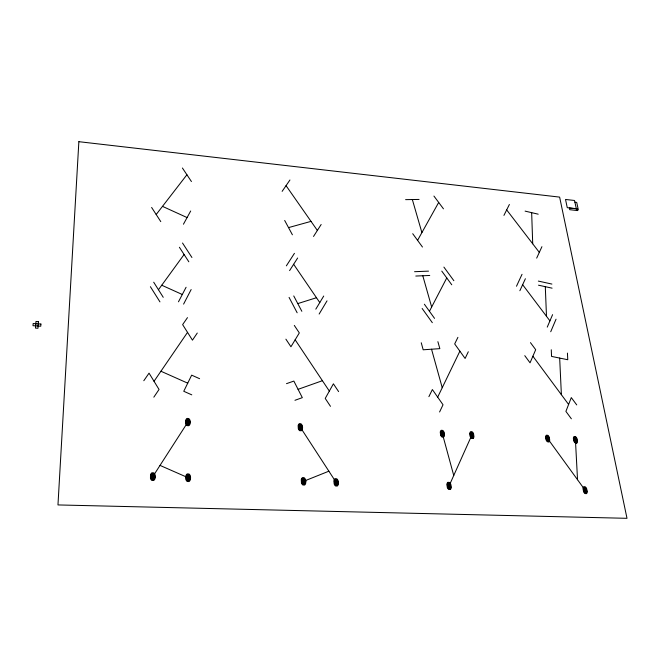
<?xml version="1.0" encoding="UTF-8"?>
<svg xmlns="http://www.w3.org/2000/svg" width="660" height="660" viewBox="0 0 660 660"><rect width="100%" height="100%" fill="white"/><g stroke="black" fill="none" stroke-linecap="round" stroke-linejoin="round"><path stroke-width="0.99" d="M38.288 326.057L38.445 323.87M35.483 325.867L35.648 323.68M550.72 331.741L556.042 319.201M547.247 327.129L552.593 314.655M449.064 485.917L471.842 435.08M519.865 290.73L525.393 278.726M536.679 258.118L541.926 246.691M516.491 286.242L522.035 274.296M439.585 411.98L443.025 404.77L432.366 389.548L428.893 396.652M468.303 351.763L465.11 358.454L454.682 343.934L457.908 337.342M437.679 397.138L459.88 351.178M503.935 215.383L509.38 204.476M183.595 304.111L191.152 289.542M429.445 311.281L446.762 277.934M178.472 301.81L186.087 287.257M183.439 224.21L190.69 210.994M417.582 240.355L438.685 202.43M319.135 314.045L327.022 300.853M315.81 309.152L323.722 296.035M289.591 270.608L297.643 258.019M313.525 236.453L321.156 224.499M286.358 265.856L294.434 253.333M152.798 476.627L187.886 422.078M153.829 397.171L159.043 389.474L149.044 373.147L143.806 380.721M197.274 333.044L192.456 340.156L182.63 324.629L187.473 317.633M154.036 381.29L187.531 332.368M282.134 191.359L289.938 179.999M158.458 289.732L184.099 254.512M156.189 214.516L186.912 174.76M303.509 481.355L328.878 471.19M294.954 400.298L302.321 397.65L293.857 381.084L286.498 383.658M298.072 389.342L322.41 380.696M297.784 303.592L316.478 297.726M288.527 227.601L311.017 221.38M415.8 276.045L429.751 275.459M414.579 271.697L428.505 271.136M405.611 199.642L419.05 199.435M576.312 208.692L567.27 207.677L565.521 199.452L574.522 200.483L576.543 209.649L578.341 209.855L576.716 202.405L574.918 202.199M538.345 281.086L551.9 284.072M538.494 285.186L552.082 288.164M525.104 211.118L538.197 214.186M160.017 465.399L188.108 477.733M160.916 371.233L187.737 383.171M191.779 394.845L183.761 391.281L191.664 375.152L199.592 378.691M161.741 285.227L182.3 294.5M162.492 206.365L187.077 217.569M506.674 209.905L539.319 252.384M522.637 284.699L549.928 320.859M433.925 196.061L443.462 208.832M530.458 342.631L535.697 349.685L530.054 362.818L524.774 355.658M576.733 404.91L571.296 397.6L565.9 411.386L571.37 418.803M532.892 356.218L568.606 404.456M443.899 267.102L453.857 280.698M441.779 271.12L451.762 284.782M412.723 233.706L422.458 247.03M547.643 438.553L585.123 490.19M424.38 304.219L434.536 318.376M422.144 308.476L432.325 322.69M286.052 185.658L317.361 230.447M293.634 264.28L319.778 302.56M294.302 325.421L299.318 332.912L290.945 346.764L285.896 339.166M338.613 391.603L333.399 383.823L325.231 398.425L330.47 406.329M182.407 168.011L191.433 181.541M295.152 339.801L329.34 391.083M182.515 243.02L191.928 257.491M300.308 427.226L336.146 482.377M179.396 247.261L188.826 261.797M151.618 207.454L160.784 221.62M153.697 282.2L163.243 297.305M150.389 286.696L159.951 301.876M284.674 220.457L292.405 234.787M293.75 295.944L301.843 311.289M289.072 297.396L297.157 312.782M412.343 199.535L421.897 232.584M422.796 275.756L431.656 307.024M437.885 341.682L439.849 348.653L423.175 349.792L421.253 342.771M431.541 349.222L442.233 387.709M442.373 433.727L453.742 475.481M575.421 439.824L577.533 479.721M567.435 353.1L567.765 359.733L551.554 356.408L551.273 349.767M559.672 358.075L561.38 394.688M545.3 286.679L546.488 316.297M531.663 212.652L532.711 243.787M337.969 482.435L337.92 483.681A3.787 3.407 39.8 0 1 337.606 484.621A2.417 2.178 40 0 1 337.004 485.314L335.717 485.281A2.417 2.17 40.1 0 1 335.016 484.547A3.787 3.399 40.1 0 1 334.554 483.582L334.373 481.074A3.787 3.399 40 0 1 334.686 480.133A2.566 2.302 39.9 0 1 335.321 479.407L336.567 479.49A2.417 2.17 39.7 0 1 337.268 480.216A3.787 3.407 39.7 0 1 337.73 481.181L337.969 482.435M338.432 482.452L338.357 484.011A4.736 4.257 39.8 0 1 337.969 485.191A3.028 2.722 40 0 1 337.219 486.057L335.618 486.007A3.019 2.714 40.1 0 1 334.727 485.092A4.727 4.249 40.2 0 1 334.158 483.879L333.927 480.752A4.727 4.24 40 0 1 334.323 479.572A3.201 2.879 39.8 0 1 335.123 478.665L336.666 478.764A3.019 2.714 39.7 0 1 337.557 479.68A4.736 4.257 39.6 0 1 338.126 480.884L338.432 482.452M334.81 481.404L334.95 483.277A2.838 2.549 40.1 0 0 335.296 484.003A1.815 1.625 40 0 0 335.825 484.555L336.79 484.58A1.815 1.633 39.9 0 0 337.235 484.06A2.838 2.558 39.8 0 0 337.474 483.359L337.334 481.478A2.838 2.549 39.7 0 0 336.988 480.76A1.815 1.625 39.8 0 0 336.46 480.208L335.527 480.15A1.922 1.724 39.9 0 0 335.049 480.694A2.838 2.549 40 0 0 334.81 481.404M335.255 481.726L335.577 483.458L336.575 483.846L337.029 483.029L336.707 481.297L335.734 480.892L335.255 481.726M335.701 482.056C336.072 485.001 337.227 480.571 335.701 482.056M78.862 141.685L57.965 504.933L627 518.314L559.63 197.109L78.862 141.685M305.365 481.412L305.291 482.674A3.811 3.473 36.4 0 1 304.953 483.623A2.434 2.219 36.6 0 1 304.334 484.316L303.031 484.275A2.434 2.219 36.8 0 1 302.321 483.541A3.811 3.465 36.8 0 1 301.867 482.567L301.719 480.043A3.811 3.465 36.7 0 1 302.057 479.094A2.582 2.351 36.6 0 1 302.717 478.36L303.979 478.442A2.434 2.211 36.4 0 1 304.689 479.177A3.811 3.473 36.3 0 1 305.143 480.15L305.365 481.412M305.836 481.429L305.737 482.996A4.768 4.348 36.4 0 1 305.316 484.184A3.044 2.772 36.6 0 1 304.54 485.059L302.907 485.009A3.044 2.772 36.8 0 1 302.024 484.085A4.76 4.331 36.9 0 1 301.455 482.864L301.274 479.713A4.76 4.331 36.8 0 1 301.694 478.525A3.226 2.937 36.5 0 1 302.527 477.609L304.103 477.716A3.036 2.764 36.3 0 1 304.986 478.632A4.76 4.339 36.2 0 1 305.547 479.845L305.836 481.429M302.164 480.364L302.28 482.262A2.854 2.599 36.8 0 0 302.618 482.996A1.823 1.658 36.7 0 0 303.146 483.549L304.128 483.574A1.823 1.666 36.6 0 0 304.59 483.054A2.863 2.607 36.4 0 0 304.846 482.344L304.73 480.447A2.854 2.607 36.4 0 0 304.392 479.721A1.823 1.658 36.4 0 0 303.864 479.168L302.915 479.102A1.939 1.766 36.6 0 0 302.42 479.655A2.854 2.599 36.7 0 0 302.164 480.364M302.61 480.694L302.915 482.443L303.922 482.839L304.4 482.014L304.095 480.265L303.113 479.853L302.61 480.694M303.064 481.024C303.394 484.003 304.631 479.531 303.064 481.024M302.123 427.309L302.049 428.497A3.712 3.3 31.2 0 1 301.719 429.396A2.368 2.104 31.4 0 1 301.108 430.048L299.838 429.99A2.368 2.104 31.6 0 1 299.153 429.281A3.704 3.292 31.6 0 1 298.716 428.348L298.576 425.947A3.704 3.292 31.6 0 1 298.906 425.056A2.508 2.236 31.4 0 1 299.549 424.372L300.778 424.471A2.368 2.104 31.2 0 1 301.471 425.18A3.704 3.3 31.2 0 1 301.909 426.104L302.123 427.309M302.577 427.325L302.486 428.818A4.636 4.125 31.2 0 1 302.074 429.94A2.962 2.632 31.4 0 1 301.315 430.757L299.722 430.683A2.962 2.632 31.6 0 1 298.856 429.792A4.628 4.117 31.7 0 1 298.312 428.629L298.138 425.634A4.628 4.117 31.6 0 1 298.551 424.52A3.135 2.788 31.4 0 1 299.359 423.654L300.894 423.778A2.954 2.632 31.2 0 1 301.76 424.669A4.636 4.125 31.1 0 1 302.305 425.824L302.577 427.325M299.005 426.269L299.112 428.068A2.78 2.475 31.6 0 0 299.442 428.761A1.774 1.576 31.5 0 0 299.962 429.297L300.911 429.338A1.774 1.584 31.4 0 0 301.364 428.852A2.78 2.475 31.3 0 0 301.612 428.183L301.504 426.385A2.78 2.475 31.2 0 0 301.183 425.692A1.774 1.576 31.3 0 0 300.663 425.156L299.739 425.081A1.881 1.675 31.4 0 0 299.252 425.601A2.78 2.467 31.5 0 0 299.005 426.269M299.442 426.591L299.731 428.249L300.712 428.637L300.894 426.203L299.929 425.799L299.442 426.591M299.879 426.904C300.201 429.742 301.414 425.502 299.879 426.904M38.445 321.643L37.967 328.267L35.483 328.102L35.97 321.478L38.445 321.643M40.92 324.043L40.763 326.221L33 325.693L33.165 323.507L40.92 324.043M190.583 477.815L190.385 479.432A4.925 4.603 15.8 0 1 189.865 480.653A3.143 2.937 16.1 0 1 188.991 481.553L187.258 481.495A3.143 2.937 16.6 0 1 186.368 480.546A4.917 4.595 16.9 0 1 185.839 479.292L185.831 476.041A4.917 4.587 16.9 0 1 186.351 474.829A3.333 3.11 16.6 0 1 187.283 473.88L188.958 473.987A3.143 2.929 16.1 0 1 189.841 474.936A4.925 4.595 15.8 0 1 190.369 476.19L190.583 477.815M187.654 477.394C187.852 480.463 189.387 475.843 187.654 477.394M189.098 477.766L188.81 478.904L187.77 479.242L187.201 478.36L187.399 476.569L188.446 476.239L189.098 477.766M189.593 477.782L189.469 478.756A2.954 2.764 16 0 1 189.164 479.482A1.889 1.766 16.2 0 1 188.636 480.026L187.597 479.993A1.889 1.766 16.5 0 1 187.06 479.424A2.954 2.755 16.7 0 1 186.747 478.665L186.739 476.718A2.954 2.755 16.7 0 1 187.052 475.992A2.005 1.864 16.5 0 1 187.613 475.423L188.62 475.489A1.889 1.757 16.2 0 1 189.148 476.058A2.954 2.755 16 0 1 189.461 476.809L189.593 477.782M190.088 477.799L189.931 479.094A3.943 3.679 15.9 0 1 189.519 480.067A2.516 2.351 16.2 0 1 188.81 480.785L187.423 480.744A2.516 2.351 16.5 0 1 186.714 479.985A3.935 3.679 16.8 0 1 186.293 478.978L186.285 476.38A3.935 3.671 16.8 0 1 186.697 475.406A2.665 2.491 16.5 0 1 187.448 474.647L188.785 474.738A2.516 2.343 16.2 0 1 189.494 475.497A3.943 3.679 15.9 0 1 189.915 476.495L190.088 477.799M188.372 422.095C187.333 424.504 187.349 419.595 188.372 422.095M188.851 422.12L188.57 423.192L187.555 423.497L187.003 422.647L187.201 420.964L188.215 420.659L188.851 422.12M189.329 422.144L189.214 423.06A2.879 2.607 16 0 1 188.917 423.753A1.84 1.666 16.1 0 1 188.397 424.248L187.39 424.207A1.84 1.666 16.3 0 1 186.871 423.654A2.879 2.607 16.4 0 1 186.565 422.936L186.557 421.096A2.879 2.607 16.4 0 1 186.862 420.403A1.955 1.766 16.3 0 1 187.407 419.875L188.38 419.95A1.84 1.666 16.1 0 1 188.9 420.502A2.879 2.607 16 0 1 189.206 421.212L189.329 422.144M189.816 422.161L189.659 423.39A3.845 3.481 15.9 0 1 189.255 424.306A2.45 2.219 16.1 0 1 188.57 424.974L187.225 424.916A2.45 2.219 16.3 0 1 186.532 424.182A3.836 3.473 16.5 0 1 186.12 423.225L186.112 420.766A3.836 3.473 16.5 0 1 186.516 419.851A2.599 2.351 16.4 0 1 187.242 419.141L188.545 419.248A2.45 2.219 16.1 0 1 189.238 419.974A3.845 3.481 15.9 0 1 189.651 420.932L189.816 422.161M190.294 422.185L190.105 423.72A4.81 4.356 15.9 0 1 189.601 424.867A3.069 2.78 16.1 0 1 188.743 425.7L187.06 425.626A3.069 2.78 16.4 0 1 186.194 424.71A4.801 4.348 16.6 0 1 185.683 423.514L185.674 420.436A4.793 4.339 16.6 0 1 186.178 419.29A3.25 2.945 16.4 0 1 187.085 418.407L188.71 418.539A3.061 2.772 16.1 0 1 189.577 419.447A4.801 4.348 15.9 0 1 190.088 420.643L190.294 422.185M154.308 476.677L154.176 477.659A3.003 2.797 8.5 0 1 153.846 478.393A1.914 1.782 8.7 0 1 153.293 478.937L152.237 478.904A1.914 1.782 8.9 0 1 151.701 478.327A2.995 2.788 9.1 0 1 151.396 477.568L151.42 475.604A2.995 2.788 9.2 0 1 151.75 474.87A2.03 1.889 9 0 1 152.336 474.292L153.351 474.358A1.914 1.782 8.8 0 1 153.887 474.936A2.995 2.797 8.6 0 1 154.201 475.687L154.308 476.677M154.811 476.693L154.63 477.997A4.001 3.729 8.4 0 1 154.192 478.978A2.558 2.384 8.6 0 1 153.466 479.704L152.056 479.663A2.549 2.376 8.9 0 1 151.338 478.896A3.993 3.721 9.2 0 1 150.925 477.881L150.967 475.258A3.993 3.721 9.3 0 1 151.404 474.276A2.706 2.524 9.1 0 1 152.179 473.517L153.541 473.608A2.549 2.376 8.7 0 1 154.25 474.367A4.001 3.721 8.5 0 1 154.663 475.382L154.811 476.693M155.314 476.71L155.092 478.343A4.999 4.661 8.3 0 1 154.547 479.572A3.193 2.978 8.6 0 1 153.631 480.48L151.866 480.422A3.193 2.978 9 0 1 150.975 479.465A4.991 4.653 9.3 0 1 150.463 478.195L150.505 474.919A4.991 4.645 9.4 0 1 151.057 473.69A3.382 3.151 9.1 0 1 152.023 472.741L153.722 472.849A3.193 2.97 8.7 0 1 154.613 473.806A4.999 4.653 8.4 0 1 155.125 475.068L155.314 476.71M151.882 475.942L152.072 477.757L153.128 478.17L153.714 477.312L153.524 475.497L152.485 475.068L151.882 475.942M152.336 476.289C152.501 479.383 154.126 474.713 152.336 476.289M584.364 489.134C584.562 495.19 587.977 488.111 584.364 489.134M584.743 489.662C584.727 492.327 586.393 489.357 584.743 489.662M576.246 440.418C573.713 443.635 574.703 434.445 576.246 440.418M575.05 439.321C575.033 441.862 576.667 439.04 575.05 439.321M548.064 438.851C546.843 440.137 547.503 436.202 548.064 438.851M548.476 439.147C545.861 442.39 546.991 433.125 548.476 439.147M471.479 434.56C471.322 437.176 473.187 434.263 471.479 434.56M472.684 435.691C469.837 438.999 471.372 429.536 472.684 435.691M449.501 486.238C448.123 487.657 449.014 483.376 449.501 486.238M449.93 486.552L449.551 487.344L448.594 486.973L448.602 484.473L449.534 484.869L449.93 486.552M442.794 434.041C441.449 435.377 442.332 431.31 442.794 434.041M443.223 434.346C440.278 437.679 441.977 428.142 443.223 434.346M585.94 492.244L585.098 492.22A1.741 1.378 49.6 0 1 584.578 491.708A2.731 2.153 49.6 0 1 584.199 491.032L583.861 489.274A2.731 2.153 49.5 0 1 583.985 488.614A1.848 1.46 49.5 0 1 584.331 488.095L585.148 488.153A1.741 1.378 49.5 0 1 585.667 488.664A2.731 2.153 49.5 0 1 586.047 489.34L586.393 491.098A2.731 2.153 49.6 0 1 586.27 491.758A1.741 1.378 49.6 0 1 585.94 492.244M586.204 492.938L585.09 492.904A2.326 1.832 49.6 0 1 584.397 492.22A3.638 2.871 49.6 0 1 583.885 491.312L583.44 488.969A3.638 2.871 49.5 0 1 583.605 488.087A2.467 1.947 49.5 0 1 584.067 487.402L585.156 487.476A2.318 1.832 49.5 0 1 585.849 488.161A3.638 2.879 49.5 0 1 586.361 489.06L586.814 491.403A3.638 2.879 49.6 0 1 586.649 492.286A2.326 1.84 49.6 0 1 586.204 492.938M586.476 493.622L585.082 493.581A2.904 2.293 49.6 0 1 584.215 492.723A4.546 3.589 49.6 0 1 583.58 491.593L583.011 488.664A4.546 3.589 49.5 0 1 583.217 487.567A3.077 2.434 49.5 0 1 583.811 486.709L585.164 486.799A2.904 2.293 49.5 0 1 586.03 487.657A4.546 3.597 49.5 0 1 586.666 488.779L587.235 491.708A4.546 3.597 49.6 0 1 587.029 492.814A2.904 2.293 49.6 0 1 586.476 493.622M449.79 488.062L448.882 488.029A1.782 1.51 46.5 0 1 448.355 487.501A2.788 2.368 46.5 0 1 448 486.791L447.76 484.968A2.78 2.368 46.4 0 1 447.95 484.283A1.889 1.609 46.4 0 1 448.371 483.755L449.245 483.813A1.774 1.51 46.3 0 1 449.773 484.341A2.788 2.368 46.4 0 1 450.128 485.042L450.367 486.865A2.788 2.376 46.4 0 1 450.186 487.558A1.782 1.518 46.5 0 1 449.79 488.062M450.029 488.771L448.825 488.738A2.376 2.021 46.5 0 1 448.123 488.029A3.712 3.16 46.5 0 1 447.637 487.088L447.332 484.654A3.712 3.151 46.5 0 1 447.579 483.739A2.516 2.137 46.4 0 1 448.132 483.029L449.303 483.112A2.368 2.013 46.3 0 1 450.005 483.821A3.712 3.16 46.3 0 1 450.483 484.754L450.796 487.187A3.712 3.168 46.4 0 1 450.557 488.103A2.376 2.021 46.5 0 1 450.029 488.771M450.268 489.489L448.767 489.439A2.962 2.524 46.6 0 1 447.884 488.548A4.645 3.943 46.6 0 1 447.282 487.377L446.894 484.341A4.636 3.943 46.5 0 1 447.199 483.194A3.143 2.673 46.4 0 1 447.901 482.311L449.361 482.41A2.962 2.524 46.3 0 1 450.244 483.293A4.645 3.952 46.3 0 1 450.846 484.465L451.234 487.501A4.645 3.96 46.4 0 1 450.928 488.647A2.97 2.524 46.5 0 1 450.268 489.489M576.205 441.796L575.388 441.755A1.683 1.32 46.4 0 1 574.876 441.26A2.64 2.071 46.4 0 1 574.514 440.616L574.192 438.941A2.64 2.071 46.4 0 1 574.315 438.314A1.79 1.402 46.3 0 1 574.662 437.827L575.454 437.893A1.683 1.32 46.3 0 1 575.965 438.388A2.64 2.071 46.3 0 1 576.337 439.04L576.659 440.707A2.64 2.071 46.3 0 1 576.535 441.334A1.683 1.32 46.4 0 1 576.205 441.796M576.469 442.456L575.38 442.406A2.252 1.766 46.4 0 1 574.695 441.746A3.523 2.755 46.4 0 1 574.208 440.88L573.779 438.644A3.514 2.755 46.4 0 1 573.944 437.811A2.384 1.873 46.3 0 1 574.406 437.167L575.47 437.25A2.244 1.766 46.3 0 1 576.147 437.91A3.523 2.764 46.3 0 1 576.634 438.776L577.071 441.004A3.523 2.764 46.3 0 1 576.906 441.845A2.252 1.766 46.4 0 1 576.469 442.456M576.733 443.108L575.371 443.05A2.813 2.203 46.4 0 1 574.514 442.225A4.397 3.448 46.4 0 1 573.903 441.136L573.367 438.347A4.397 3.448 46.4 0 1 573.573 437.308A2.978 2.335 46.3 0 1 574.15 436.499L575.479 436.606A2.805 2.203 46.3 0 1 576.328 437.431A4.397 3.457 46.3 0 1 576.939 438.512L577.483 441.301A4.405 3.457 46.3 0 1 577.277 442.348A2.813 2.203 46.4 0 1 576.733 443.108M548.674 441.202L547.561 441.152A2.26 1.798 45.8 0 1 546.884 440.484A3.539 2.813 45.8 0 1 546.389 439.609L545.993 437.357A3.531 2.813 45.7 0 1 546.175 436.524A2.392 1.906 45.7 0 1 546.653 435.872L547.734 435.963A2.252 1.798 45.6 0 1 548.41 436.623A3.539 2.813 45.6 0 1 548.897 437.497L549.302 439.741A3.539 2.821 45.7 0 1 549.12 440.583A2.26 1.798 45.7 0 1 548.674 441.202M548.93 441.862L547.544 441.804A2.821 2.244 45.8 0 1 546.686 440.971A4.422 3.514 45.8 0 1 546.076 439.873L545.581 437.06A4.414 3.514 45.7 0 1 545.803 436.012A2.995 2.384 45.6 0 1 546.406 435.204L547.75 435.311A2.821 2.244 45.6 0 1 548.6 436.144A4.422 3.523 45.6 0 1 549.211 437.233L549.714 440.038A4.422 3.523 45.7 0 1 549.491 441.094A2.821 2.252 45.8 0 1 548.93 441.862M548.41 440.534L547.586 440.501A1.691 1.345 45.8 0 1 547.074 439.997A2.648 2.112 45.7 0 1 546.703 439.345L546.406 437.662A2.648 2.112 45.7 0 1 546.538 437.027A1.798 1.427 45.7 0 1 546.901 436.54L547.709 436.606A1.691 1.345 45.6 0 1 548.221 437.11A2.648 2.112 45.6 0 1 548.584 437.761L548.889 439.444A2.656 2.112 45.7 0 1 548.757 440.08A1.691 1.353 45.7 0 1 548.41 440.534M472.56 437.11L471.694 437.068A1.716 1.419 43.4 0 1 471.182 436.557A2.681 2.219 43.3 0 1 470.827 435.889L470.58 434.164A2.681 2.219 43.3 0 1 470.745 433.529A1.823 1.51 43.2 0 1 471.149 433.026L471.991 433.1A1.716 1.419 43.2 0 1 472.502 433.603A2.681 2.228 43.2 0 1 472.857 434.272L473.105 435.996A2.689 2.228 43.2 0 1 472.931 436.639A1.716 1.419 43.3 0 1 472.56 437.11M472.799 437.778L471.644 437.728A2.285 1.897 43.4 0 1 470.959 437.052A3.58 2.962 43.4 0 1 470.489 436.161L470.159 433.867A3.58 2.962 43.3 0 1 470.382 433.01A2.425 2.005 43.2 0 1 470.918 432.349L472.04 432.44A2.285 1.889 43.2 0 1 472.725 433.117A3.58 2.97 43.2 0 1 473.195 434.008L473.525 436.301A3.58 2.97 43.2 0 1 473.303 437.159A2.285 1.897 43.3 0 1 472.799 437.778M473.038 438.454L471.595 438.397A2.863 2.368 43.4 0 1 470.737 437.547A4.471 3.704 43.4 0 1 470.143 436.433L469.738 433.562A4.471 3.696 43.3 0 1 470.019 432.49A3.028 2.508 43.2 0 1 470.687 431.665L472.09 431.78A2.854 2.368 43.2 0 1 472.939 432.63A4.471 3.712 43.2 0 1 473.534 433.736L473.946 436.598A4.48 3.712 43.2 0 1 473.665 437.679A2.863 2.368 43.3 0 1 473.038 438.454M443.305 436.45L442.134 436.4A2.302 1.93 42.1 0 1 441.441 435.715A3.597 3.019 42.1 0 1 440.979 434.816L440.682 432.506A3.597 3.019 42.1 0 1 440.921 431.64A2.442 2.046 42 0 1 441.474 430.98L442.612 431.071A2.293 1.93 41.9 0 1 443.297 431.755A3.597 3.028 41.9 0 1 443.767 432.646L444.064 434.957A3.597 3.028 42 0 1 443.825 435.823A2.302 1.93 42 0 1 443.305 436.45M443.536 437.135L442.068 437.068A2.871 2.417 42.1 0 1 441.21 436.21A4.496 3.778 42.1 0 1 440.624 435.088L440.261 432.201A4.496 3.77 42.1 0 1 440.566 431.12A3.044 2.558 42 0 1 441.251 430.287L442.678 430.403A2.871 2.409 41.9 0 1 443.528 431.26A4.496 3.787 41.9 0 1 444.114 432.374L444.485 435.262A4.505 3.787 41.9 0 1 444.188 436.342A2.871 2.417 42.1 0 1 443.536 437.135M443.074 435.773L442.192 435.732A1.724 1.452 42.1 0 1 441.68 435.22A2.698 2.269 42.1 0 1 441.326 434.544L441.103 432.811A2.698 2.269 42 0 1 441.284 432.168A1.832 1.534 42 0 1 441.697 431.665L442.555 431.731A1.724 1.444 41.9 0 1 443.066 432.251A2.698 2.269 41.9 0 1 443.421 432.919L443.644 434.651A2.698 2.269 42 0 1 443.462 435.303A1.724 1.452 42 0 1 443.074 435.773M577.261 208.931L569.349 208.04L569.704 209.69L577.624 210.581L577.261 208.931"/></g></svg>
